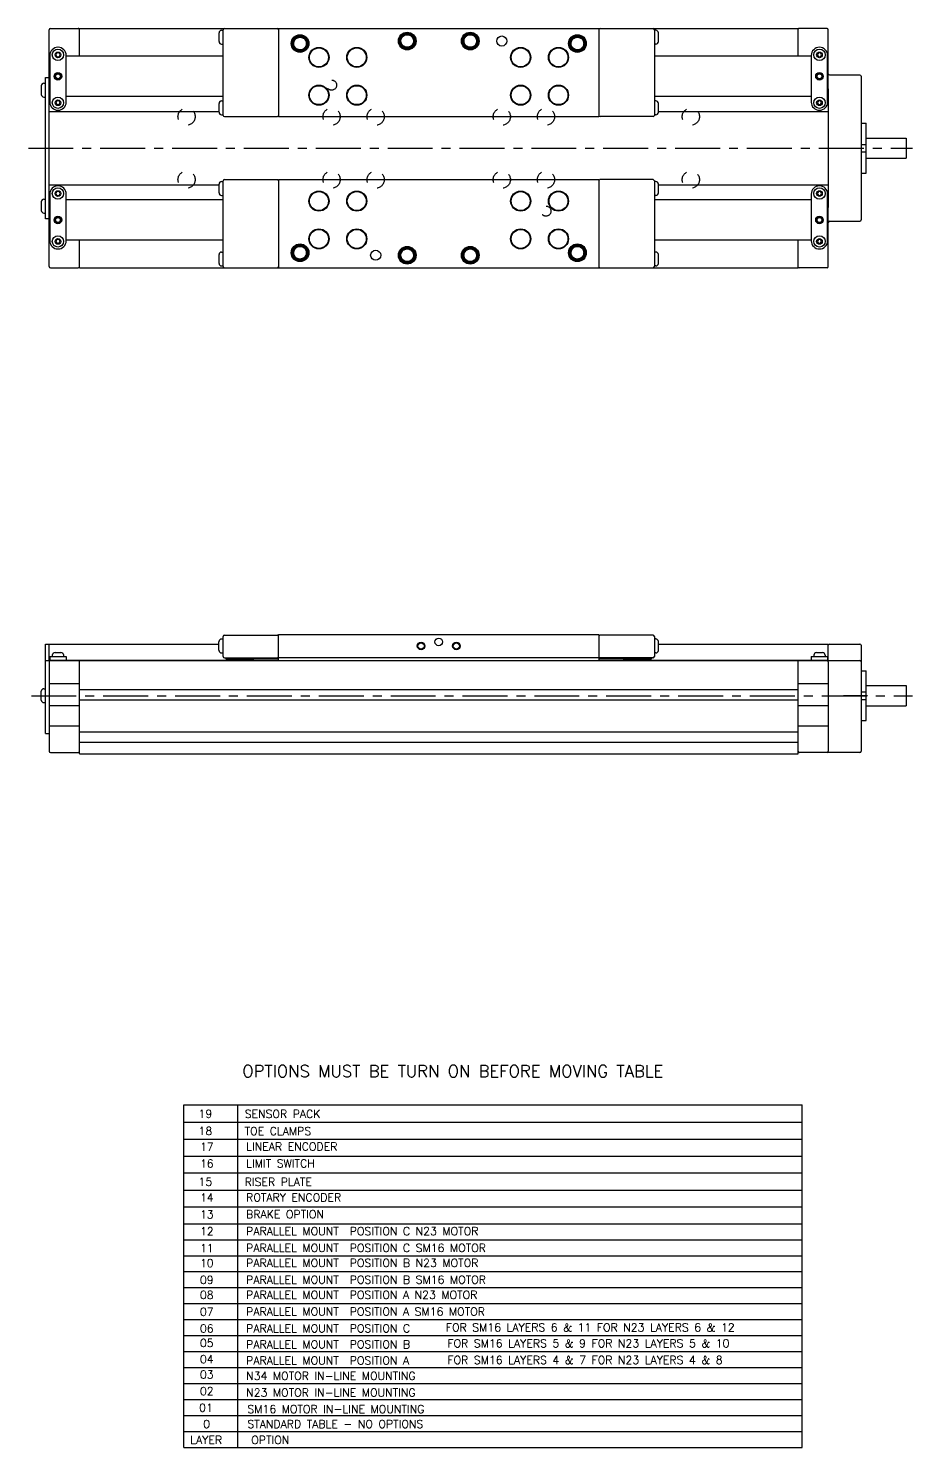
# Model space of a CAD drawing. Extents: x 2.4 to 39.5, y 2.1 to 24.3.
# Drawn here: x 15.49 to 29.29, y 2.09 to 24.26 of the extents above; entities that cross this region are included whole.
import ezdxf
from ezdxf.enums import TextEntityAlignment as Align

# ---------------------------------------------------------------- set-up
doc = ezdxf.new("R2010")
doc.units = 0
doc.header["$LTSCALE"] = 1.87
doc.header["$MEASUREMENT"] = 0
doc.linetypes.add('CENTER', pattern=[0.6, 0.375, -0.075, 0.075, -0.075])
doc.linetypes.add('HIDDEN', pattern=[0.2, 0.1, -0.1])
doc.layers.get('0').update_dxf_attribs({"linetype": 'CONTINUOUS'})
doc.styles.add('ROMANS', font='ROMANS')

msp = doc.modelspace()

# ---------------------------------------------------------------- linework, layer by layer
for p, q in [((15.813, 20.538), (15.813, 24.238)), ((15.832, 24.258), (16.265, 24.258)), ((16.285, 23.825), (16.285, 24.258)), ((16.285, 24.258), (27.506, 24.258)), ((18.464, 24.189), (18.464, 24.051)), ((18.506, 24.229), (18.529, 24.229)), ((18.529, 22.9), (18.529, 24.238)), ((19.395, 24.258), (19.395, 22.88)), ((24.395, 24.258), (24.395, 22.88)), ((25.262, 24.238), (25.262, 22.9)), ((25.285, 24.229), (25.262, 24.229)), ((25.326, 24.051), (25.326, 24.189)), ((27.506, 23.825), (27.506, 24.258)), ((27.958, 24.258), (27.525, 24.258)), ((27.978, 23.316), (27.978, 24.238)), ((15.951, 23.963), (15.95, 23.963)), ((18.506, 24.012), (18.529, 24.012)), ((19.612, 24.022), (19.632, 24.022)), ((21.285, 24.061), (21.305, 24.061)), ((22.269, 24.061), (22.289, 24.061)), ((23.943, 24.022), (23.962, 24.022)), ((25.285, 24.012), (25.262, 24.012)), ((27.84, 23.963), (27.84, 23.963)), ((15.823, 23.835), (15.823, 23.107)), ((15.933, 23.874), (15.916, 23.845)), ((15.916, 23.845), (15.933, 23.815)), ((15.968, 23.874), (15.933, 23.874)), ((15.933, 23.815), (15.968, 23.815)), ((15.985, 23.845), (15.968, 23.874)), ((15.968, 23.815), (15.985, 23.845)), ((16.078, 23.107), (16.078, 23.835)), ((18.529, 23.825), (16.078, 23.825)), ((27.712, 23.825), (25.262, 23.825)), ((27.712, 23.835), (27.712, 23.107)), ((27.823, 23.874), (27.806, 23.845)), ((27.806, 23.845), (27.823, 23.815)), ((27.857, 23.874), (27.823, 23.874)), ((27.823, 23.815), (27.857, 23.815)), ((27.874, 23.845), (27.857, 23.874)), ((27.857, 23.815), (27.874, 23.845)), ((27.968, 23.107), (27.968, 23.835)), ((15.813, 23.705), (15.823, 23.71)), ((27.968, 23.71), (27.978, 23.705)), ((28.47, 23.53), (27.998, 23.53)), ((28.49, 23.51), (28.49, 21.266)), ((15.689, 23.363), (15.689, 23.225)), ((15.73, 23.402), (15.754, 23.402)), ((15.754, 21.286), (15.754, 23.49)), ((15.754, 23.49), (15.813, 23.49)), ((15.823, 23.311), (15.813, 23.316)), ((15.817, 23.313), (15.813, 23.313)), ((27.978, 23.316), (27.968, 23.311)), ((27.978, 23.313), (27.978, 21.463)), ((15.73, 23.185), (15.754, 23.185)), ((15.823, 23.195), (15.813, 23.195)), ((15.933, 23.126), (15.916, 23.097)), ((15.916, 23.097), (15.933, 23.067)), ((15.968, 23.126), (15.933, 23.126)), ((15.933, 23.067), (15.968, 23.067)), ((15.985, 23.097), (15.968, 23.126)), ((15.968, 23.067), (15.985, 23.097)), ((18.529, 23.195), (16.078, 23.195)), ((18.464, 23.087), (18.464, 22.949)), ((18.506, 23.126), (18.529, 23.126)), ((27.712, 23.195), (25.262, 23.195)), ((25.285, 23.126), (25.262, 23.126)), ((25.326, 22.949), (25.326, 23.087)), ((27.823, 23.126), (27.806, 23.097)), ((27.806, 23.097), (27.823, 23.067)), ((27.857, 23.126), (27.823, 23.126)), ((27.823, 23.067), (27.857, 23.067)), ((27.874, 23.097), (27.857, 23.126)), ((27.857, 23.067), (27.874, 23.097)), ((27.978, 23.195), (27.968, 23.195)), ((15.813, 22.961), (18.464, 22.961)), ((15.95, 22.979), (15.951, 22.979)), ((18.506, 22.91), (18.529, 22.91)), ((18.549, 22.88), (19.376, 22.88)), ((19.395, 22.88), (24.395, 22.88)), ((25.242, 22.88), (24.415, 22.88)), ((25.285, 22.91), (25.262, 22.91)), ((25.326, 22.961), (27.978, 22.961)), ((27.84, 22.979), (27.84, 22.979)), ((28.49, 22.777), (28.568, 22.777)), ((28.568, 21.999), (28.568, 22.777)), ((28.49, 22.447), (28.568, 22.447)), ((28.568, 22.546), (29.194, 22.546)), ((29.194, 22.546), (29.194, 22.231)), ((28.49, 22.329), (28.568, 22.329)), ((28.568, 22.231), (29.194, 22.231)), ((28.49, 21.999), (28.568, 21.999)), ((15.813, 21.815), (18.464, 21.815)), ((15.951, 21.798), (15.95, 21.798)), ((18.464, 21.827), (18.464, 21.689)), ((18.506, 21.866), (18.529, 21.866)), ((18.529, 20.538), (18.529, 21.876)), ((18.549, 21.896), (19.376, 21.896)), ((19.395, 21.896), (19.395, 20.518)), ((19.395, 21.896), (24.395, 21.896)), ((24.395, 21.896), (24.395, 20.518)), ((25.242, 21.896), (24.415, 21.896)), ((25.262, 21.876), (25.262, 20.538)), ((25.285, 21.866), (25.262, 21.866)), ((25.326, 21.689), (25.326, 21.827)), ((25.326, 21.815), (27.978, 21.815)), ((27.84, 21.798), (27.84, 21.798)), ((15.689, 21.551), (15.689, 21.414)), ((15.73, 21.591), (15.754, 21.591)), ((15.823, 21.581), (15.813, 21.581)), ((15.823, 21.67), (15.823, 20.941)), ((15.933, 21.709), (15.916, 21.679)), ((15.916, 21.679), (15.933, 21.65)), ((15.968, 21.709), (15.933, 21.709)), ((15.933, 21.65), (15.968, 21.65)), ((15.985, 21.679), (15.968, 21.709)), ((15.968, 21.65), (15.985, 21.679)), ((16.078, 20.941), (16.078, 21.67)), ((18.529, 21.581), (16.078, 21.581)), ((18.506, 21.65), (18.529, 21.65)), ((25.285, 21.65), (25.262, 21.65)), ((27.712, 21.581), (25.262, 21.581)), ((27.712, 21.67), (27.712, 20.941)), ((27.823, 21.709), (27.806, 21.679)), ((27.806, 21.679), (27.823, 21.65)), ((27.857, 21.709), (27.823, 21.709)), ((27.823, 21.65), (27.857, 21.65)), ((27.874, 21.679), (27.857, 21.709)), ((27.857, 21.65), (27.874, 21.679)), ((27.968, 20.941), (27.968, 21.67)), ((27.978, 21.581), (27.968, 21.581)), ((15.73, 21.374), (15.754, 21.374)), ((15.813, 21.286), (15.754, 21.286)), ((15.813, 21.461), (15.823, 21.466)), ((15.817, 21.463), (15.813, 21.463)), ((27.968, 21.466), (27.978, 21.461)), ((27.978, 20.538), (27.978, 21.461)), ((15.823, 21.066), (15.813, 21.071)), ((27.978, 21.071), (27.968, 21.066)), ((27.998, 21.246), (28.47, 21.246)), ((15.933, 20.961), (15.916, 20.931)), ((15.916, 20.931), (15.933, 20.902)), ((15.968, 20.961), (15.933, 20.961)), ((15.933, 20.902), (15.968, 20.902)), ((15.985, 20.931), (15.968, 20.961)), ((15.968, 20.902), (15.985, 20.931)), ((18.529, 20.951), (16.078, 20.951)), ((16.285, 20.518), (16.285, 20.951)), ((27.712, 20.951), (25.262, 20.951)), ((27.506, 20.518), (27.506, 20.951)), ((27.823, 20.961), (27.806, 20.931)), ((27.806, 20.931), (27.823, 20.902)), ((27.857, 20.961), (27.823, 20.961)), ((27.823, 20.902), (27.857, 20.902)), ((27.874, 20.931), (27.857, 20.961)), ((27.857, 20.902), (27.874, 20.931)), ((15.95, 20.813), (15.951, 20.813)), ((18.464, 20.725), (18.464, 20.587)), ((18.506, 20.764), (18.529, 20.764)), ((19.612, 20.754), (19.632, 20.754)), ((21.285, 20.715), (21.305, 20.715)), ((22.269, 20.715), (22.289, 20.715)), ((23.943, 20.754), (23.962, 20.754)), ((25.285, 20.764), (25.262, 20.764)), ((25.326, 20.587), (25.326, 20.725)), ((27.84, 20.813), (27.84, 20.813)), ((15.832, 20.518), (16.265, 20.518)), ((16.285, 20.518), (27.506, 20.518)), ((18.506, 20.548), (18.529, 20.548)), ((25.285, 20.548), (25.262, 20.548)), ((27.958, 20.518), (27.525, 20.518)), ((15.754, 13.245), (15.754, 14.643)), ((15.754, 14.643), (18.464, 14.643)), ((15.813, 14.375), (15.813, 14.643)), ((18.464, 14.544), (18.464, 14.682)), ((18.506, 14.722), (18.529, 14.722)), ((18.529, 14.446), (18.529, 14.761)), ((18.549, 14.781), (19.376, 14.781)), ((19.395, 14.387), (19.395, 14.791)), ((19.395, 14.791), (24.395, 14.791)), ((24.395, 14.791), (24.395, 14.387)), ((25.242, 14.781), (24.415, 14.781)), ((25.262, 14.761), (25.262, 14.446)), ((25.285, 14.722), (25.262, 14.722)), ((25.326, 14.544), (25.326, 14.682)), ((25.326, 14.643), (27.978, 14.643)), ((27.978, 14.387), (27.978, 14.643)), ((27.998, 14.643), (28.47, 14.643)), ((15.823, 14.451), (15.823, 14.392)), ((15.823, 14.451), (16.078, 14.451)), ((15.862, 14.467), (15.862, 14.451)), ((15.905, 14.51), (15.996, 14.51)), ((16.039, 14.467), (16.039, 14.451)), ((16.078, 14.451), (16.078, 14.392)), ((18.506, 14.505), (18.529, 14.505)), ((18.549, 14.426), (19.376, 14.426)), ((18.573, 14.426), (18.573, 14.412)), ((18.573, 14.412), (19.383, 14.412)), ((19.007, 14.412), (19.004, 14.411)), ((19.022, 14.412), (19.006, 14.406)), ((19.383, 14.412), (19.383, 14.428)), ((24.395, 14.426), (19.395, 14.426)), ((24.408, 14.412), (24.408, 14.428)), ((24.408, 14.412), (25.218, 14.412)), ((25.242, 14.426), (24.415, 14.426)), ((24.778, 14.406), (24.762, 14.412)), ((24.78, 14.411), (24.777, 14.412)), ((25.218, 14.426), (25.218, 14.412)), ((25.285, 14.505), (25.262, 14.505)), ((27.712, 14.451), (27.968, 14.451)), ((27.712, 14.451), (27.712, 14.392)), ((27.752, 14.467), (27.752, 14.451)), ((27.795, 14.51), (27.886, 14.51)), ((27.929, 14.467), (27.929, 14.451)), ((27.968, 14.451), (27.968, 14.392)), ((28.49, 14.623), (28.49, 12.97)), ((15.754, 14.387), (28.47, 14.387)), ((15.813, 14.392), (18.897, 14.392)), ((15.813, 14.367), (15.813, 12.97)), ((15.901, 14.392), (15.901, 14.387)), ((16, 14.392), (16, 14.387)), ((16.049, 14.387), (16.049, 14.392)), ((16.285, 12.928), (16.285, 14.387)), ((24.887, 14.392), (27.978, 14.392)), ((27.506, 12.928), (27.506, 14.387)), ((27.742, 14.387), (27.742, 14.392)), ((27.791, 14.392), (27.791, 14.387)), ((27.889, 14.392), (27.889, 14.387)), ((27.978, 14.367), (27.978, 12.97)), ((28.49, 14.225), (28.568, 14.225)), ((28.568, 13.447), (28.568, 14.225)), ((16.285, 14.021), (15.813, 14.021)), ((27.978, 14.021), (27.506, 14.021)), ((28.568, 13.993), (29.194, 13.993)), ((29.194, 13.993), (29.194, 13.678)), ((15.689, 13.767), (15.689, 13.905)), ((15.73, 13.944), (15.754, 13.944)), ((16.285, 13.932), (27.506, 13.932)), ((27.506, 13.767), (16.285, 13.767)), ((28.49, 13.895), (28.568, 13.895)), ((28.49, 13.777), (28.568, 13.777)), ((15.73, 13.728), (15.754, 13.728)), ((16.285, 13.678), (15.813, 13.678)), ((27.978, 13.678), (27.506, 13.678)), ((28.568, 13.678), (29.194, 13.678)), ((16.285, 13.359), (15.813, 13.359)), ((27.978, 13.359), (27.506, 13.359)), ((28.49, 13.447), (28.568, 13.447)), ((15.754, 13.245), (15.813, 13.245)), ((16.285, 13.271), (27.506, 13.271)), ((27.506, 13.105), (16.285, 13.105)), ((15.832, 12.95), (16.265, 12.95)), ((16.285, 12.928), (27.506, 12.928)), ((28.47, 12.95), (27.525, 12.95)), ((17.917, 2.093), (17.917, 7.446)), ((17.917, 7.446), (27.57, 7.446)), ((18.758, 2.093), (18.758, 7.446)), ((27.57, 2.093), (27.57, 7.446)), ((17.917, 7.178), (27.57, 7.178)), ((17.917, 6.91), (27.57, 6.91)), ((17.917, 6.647), (27.57, 6.647)), ((17.917, 6.384), (27.57, 6.384)), ((17.917, 6.116), (27.57, 6.116)), ((17.917, 5.853), (27.57, 5.853)), ((17.917, 5.589), (27.57, 5.589)), ((17.917, 5.339), (27.57, 5.339)), ((17.917, 5.089), (27.57, 5.089)), ((17.917, 4.843), (27.57, 4.843)), ((17.917, 4.593), (27.57, 4.593)), ((17.917, 4.343), (27.57, 4.343)), ((17.917, 4.093), (27.57, 4.093)), ((17.917, 3.843), (27.57, 3.843)), ((17.917, 3.593), (27.57, 3.593)), ((17.917, 3.343), (27.57, 3.343)), ((17.917, 3.093), (27.57, 3.093)), ((17.917, 2.843), (27.57, 2.843)), ((17.917, 2.593), (27.57, 2.593)), ((17.917, 2.343), (27.57, 2.343)), ((17.917, 2.093), (27.57, 2.093))]:
    msp.add_line(p, q)
at = {"color": 2, "linetype": 'CENTER'}
for p, q in [((15.488, 22.388), (29.294, 22.388)), ((15.535, 13.836), (29.294, 13.836))]:
    msp.add_line(p, q, dxfattribs=at)
at = {"color": 2}
msp.add_line((28.59, 13.836), (28.213, 13.836), dxfattribs=at)
for points in [[(21.285, 24.061), (21.286, 24.078), (21.29, 24.095), (21.296, 24.111), (21.304, 24.126), (21.314, 24.139), (21.326, 24.151), (21.34, 24.161), (21.355, 24.169), (21.371, 24.175), (21.388, 24.178), (21.405, 24.179), (21.422, 24.178), (21.438, 24.174), (21.454, 24.168), (21.469, 24.16), (21.482, 24.149), (21.494, 24.137), (21.504, 24.123), (21.512, 24.108), (21.517, 24.092), (21.521, 24.075), (21.521, 24.059)], [(21.295, 24.061), (21.296, 24.077), (21.3, 24.093), (21.305, 24.108), (21.313, 24.121), (21.323, 24.134), (21.335, 24.145), (21.348, 24.154), (21.362, 24.161), (21.377, 24.166), (21.393, 24.169), (21.409, 24.169), (21.424, 24.168), (21.44, 24.163), (21.454, 24.157), (21.468, 24.148), (21.48, 24.138), (21.49, 24.126), (21.499, 24.112), (21.505, 24.098), (21.509, 24.082), (21.511, 24.067), (21.511, 24.051)], [(22.269, 24.061), (22.271, 24.078), (22.274, 24.095), (22.28, 24.111), (22.288, 24.126), (22.299, 24.139), (22.311, 24.151), (22.324, 24.161), (22.339, 24.169), (22.355, 24.175), (22.372, 24.178), (22.389, 24.179), (22.406, 24.178), (22.422, 24.174), (22.438, 24.168), (22.453, 24.16), (22.466, 24.149), (22.478, 24.137), (22.488, 24.123), (22.496, 24.108), (22.502, 24.092), (22.505, 24.075), (22.506, 24.059)], [(22.279, 24.061), (22.28, 24.077), (22.284, 24.093), (22.29, 24.108), (22.297, 24.121), (22.307, 24.134), (22.319, 24.145), (22.332, 24.154), (22.346, 24.161), (22.361, 24.166), (22.377, 24.169), (22.393, 24.169), (22.409, 24.168), (22.424, 24.163), (22.439, 24.157), (22.452, 24.148), (22.464, 24.138), (22.474, 24.126), (22.483, 24.112), (22.489, 24.098), (22.494, 24.082), (22.496, 24.067), (22.495, 24.051)], [(19.612, 24.022), (19.613, 24.039), (19.617, 24.055), (19.623, 24.071), (19.631, 24.086), (19.641, 24.1), (19.653, 24.112), (19.667, 24.122), (19.682, 24.13), (19.698, 24.136), (19.714, 24.139), (19.731, 24.14), (19.748, 24.139), (19.765, 24.135), (19.781, 24.129), (19.795, 24.12), (19.809, 24.11), (19.821, 24.098), (19.831, 24.084), (19.838, 24.069), (19.844, 24.053), (19.847, 24.036), (19.848, 24.019)], [(19.848, 24.019), (19.846, 24.002), (19.842, 23.986), (19.836, 23.97), (19.828, 23.955), (19.817, 23.942), (19.805, 23.93), (19.791, 23.921), (19.776, 23.913), (19.759, 23.908), (19.743, 23.905), (19.726, 23.904), (19.709, 23.906), (19.692, 23.91), (19.677, 23.917), (19.662, 23.925), (19.649, 23.936), (19.638, 23.948), (19.628, 23.963), (19.62, 23.978), (19.615, 23.994), (19.612, 24.011), (19.612, 24.022)], [(19.622, 24.022), (19.623, 24.038), (19.626, 24.053), (19.632, 24.068), (19.64, 24.082), (19.65, 24.095), (19.661, 24.106), (19.674, 24.115), (19.689, 24.122), (19.704, 24.127), (19.719, 24.13), (19.735, 24.13), (19.751, 24.128), (19.766, 24.124), (19.781, 24.117), (19.795, 24.109), (19.807, 24.099), (19.817, 24.086), (19.825, 24.073), (19.832, 24.058), (19.836, 24.043), (19.838, 24.027), (19.838, 24.011)], [(19.838, 24.011), (19.835, 23.996), (19.83, 23.981), (19.823, 23.966), (19.814, 23.953), (19.803, 23.942), (19.79, 23.932), (19.776, 23.924), (19.761, 23.918), (19.746, 23.915), (19.73, 23.914), (19.714, 23.915), (19.699, 23.918), (19.684, 23.924), (19.67, 23.932), (19.657, 23.942), (19.646, 23.953), (19.637, 23.966), (19.63, 23.981), (19.625, 23.996), (19.622, 24.011), (19.622, 24.022)], [(19.632, 24.022), (19.633, 24.037), (19.636, 24.051), (19.641, 24.065), (19.649, 24.078), (19.658, 24.089), (19.669, 24.099), (19.682, 24.108), (19.695, 24.114), (19.709, 24.118), (19.724, 24.12), (19.739, 24.12), (19.753, 24.118), (19.767, 24.113), (19.781, 24.106), (19.793, 24.098), (19.803, 24.088), (19.812, 24.076), (19.82, 24.063), (19.825, 24.049), (19.828, 24.034), (19.828, 24.019)], [(19.828, 24.019), (19.827, 24.005), (19.823, 23.99), (19.817, 23.977), (19.81, 23.964), (19.8, 23.953), (19.789, 23.943), (19.776, 23.935), (19.763, 23.929), (19.748, 23.925), (19.734, 23.924), (19.719, 23.924), (19.704, 23.927), (19.69, 23.932), (19.677, 23.939), (19.665, 23.948), (19.655, 23.958), (19.646, 23.97), (19.639, 23.983), (19.635, 23.997), (19.632, 24.012), (19.632, 24.022)], [(21.521, 24.059), (21.52, 24.042), (21.516, 24.025), (21.509, 24.009), (21.501, 23.995), (21.49, 23.981), (21.478, 23.97), (21.464, 23.96), (21.449, 23.952), (21.433, 23.947), (21.416, 23.944), (21.399, 23.943), (21.382, 23.945), (21.366, 23.949), (21.35, 23.956), (21.335, 23.965), (21.322, 23.975), (21.311, 23.988), (21.301, 24.002), (21.294, 24.017), (21.289, 24.033), (21.286, 24.05), (21.285, 24.061)], [(21.511, 24.051), (21.508, 24.035), (21.503, 24.02), (21.496, 24.006), (21.487, 23.993), (21.476, 23.981), (21.463, 23.971), (21.45, 23.963), (21.435, 23.958), (21.419, 23.954), (21.403, 23.953), (21.387, 23.954), (21.372, 23.958), (21.357, 23.963), (21.343, 23.971), (21.331, 23.981), (21.32, 23.993), (21.31, 24.006), (21.303, 24.02), (21.298, 24.035), (21.295, 24.051), (21.295, 24.061)], [(21.305, 24.061), (21.306, 24.076), (21.309, 24.091), (21.315, 24.104), (21.322, 24.117), (21.331, 24.129), (21.342, 24.139), (21.355, 24.147), (21.368, 24.153), (21.382, 24.158), (21.397, 24.16), (21.412, 24.159), (21.427, 24.157), (21.441, 24.152), (21.454, 24.146), (21.466, 24.137), (21.477, 24.127), (21.486, 24.115), (21.493, 24.102), (21.498, 24.088), (21.501, 24.074), (21.502, 24.059)], [(21.502, 24.059), (21.5, 24.044), (21.496, 24.03), (21.491, 24.016), (21.483, 24.003), (21.473, 23.992), (21.462, 23.982), (21.45, 23.974), (21.436, 23.969), (21.422, 23.965), (21.407, 23.963), (21.392, 23.964), (21.378, 23.966), (21.364, 23.971), (21.351, 23.978), (21.339, 23.987), (21.328, 23.998), (21.319, 24.01), (21.313, 24.023), (21.308, 24.037), (21.305, 24.051), (21.305, 24.061)], [(22.506, 24.059), (22.504, 24.042), (22.5, 24.025), (22.494, 24.009), (22.485, 23.995), (22.474, 23.981), (22.462, 23.97), (22.448, 23.96), (22.433, 23.952), (22.417, 23.947), (22.4, 23.944), (22.383, 23.943), (22.366, 23.945), (22.35, 23.949), (22.334, 23.956), (22.32, 23.965), (22.307, 23.975), (22.295, 23.988), (22.285, 24.002), (22.278, 24.017), (22.273, 24.033), (22.27, 24.05), (22.27, 24.061)], [(22.495, 24.051), (22.493, 24.035), (22.488, 24.02), (22.48, 24.006), (22.471, 23.993), (22.46, 23.981), (22.448, 23.971), (22.434, 23.963), (22.419, 23.958), (22.403, 23.954), (22.387, 23.953), (22.372, 23.954), (22.356, 23.958), (22.341, 23.963), (22.327, 23.971), (22.315, 23.981), (22.304, 23.993), (22.295, 24.006), (22.287, 24.02), (22.282, 24.035), (22.28, 24.051), (22.279, 24.061)], [(22.289, 24.061), (22.29, 24.076), (22.294, 24.091), (22.299, 24.104), (22.306, 24.117), (22.316, 24.129), (22.327, 24.139), (22.339, 24.147), (22.352, 24.153), (22.367, 24.158), (22.381, 24.16), (22.396, 24.159), (22.411, 24.157), (22.425, 24.152), (22.438, 24.146), (22.45, 24.137), (22.461, 24.127), (22.47, 24.115), (22.477, 24.102), (22.482, 24.088), (22.485, 24.074), (22.486, 24.059)], [(22.486, 24.059), (22.484, 24.044), (22.481, 24.03), (22.475, 24.016), (22.467, 24.003), (22.458, 23.992), (22.446, 23.982), (22.434, 23.974), (22.42, 23.969), (22.406, 23.965), (22.391, 23.963), (22.376, 23.964), (22.362, 23.966), (22.348, 23.971), (22.335, 23.978), (22.323, 23.987), (22.312, 23.998), (22.304, 24.01), (22.297, 24.023), (22.292, 24.037), (22.29, 24.051), (22.289, 24.061)], [(23.943, 24.022), (23.944, 24.039), (23.947, 24.055), (23.953, 24.071), (23.962, 24.086), (23.972, 24.1), (23.984, 24.112), (23.998, 24.122), (24.013, 24.13), (24.029, 24.136), (24.045, 24.139), (24.062, 24.14), (24.079, 24.139), (24.096, 24.135), (24.111, 24.129), (24.126, 24.12), (24.14, 24.11), (24.151, 24.098), (24.161, 24.084), (24.169, 24.069), (24.175, 24.053), (24.178, 24.036), (24.179, 24.019)], [(24.179, 24.019), (24.177, 24.002), (24.173, 23.986), (24.167, 23.97), (24.158, 23.955), (24.148, 23.942), (24.135, 23.93), (24.121, 23.921), (24.106, 23.913), (24.09, 23.908), (24.073, 23.905), (24.056, 23.904), (24.04, 23.906), (24.023, 23.91), (24.007, 23.917), (23.993, 23.925), (23.98, 23.936), (23.968, 23.948), (23.959, 23.963), (23.951, 23.978), (23.946, 23.994), (23.943, 24.011), (23.943, 24.022)], [(23.952, 24.022), (23.954, 24.038), (23.957, 24.053), (23.963, 24.068), (23.971, 24.082), (23.981, 24.095), (23.992, 24.106), (24.005, 24.115), (24.019, 24.122), (24.034, 24.127), (24.05, 24.13), (24.066, 24.13), (24.082, 24.128), (24.097, 24.124), (24.112, 24.117), (24.125, 24.109), (24.137, 24.099), (24.148, 24.086), (24.156, 24.073), (24.163, 24.058), (24.167, 24.043), (24.169, 24.027), (24.168, 24.011)], [(24.168, 24.011), (24.166, 23.996), (24.161, 23.981), (24.154, 23.966), (24.144, 23.953), (24.133, 23.942), (24.121, 23.932), (24.107, 23.924), (24.092, 23.918), (24.077, 23.915), (24.061, 23.914), (24.045, 23.915), (24.029, 23.918), (24.014, 23.924), (24.001, 23.932), (23.988, 23.942), (23.977, 23.953), (23.968, 23.966), (23.961, 23.981), (23.956, 23.996), (23.953, 24.011), (23.953, 24.022)], [(23.962, 24.022), (23.963, 24.037), (23.967, 24.051), (23.972, 24.065), (23.98, 24.078), (23.989, 24.089), (24, 24.099), (24.012, 24.108), (24.026, 24.114), (24.04, 24.118), (24.055, 24.12), (24.069, 24.12), (24.084, 24.118), (24.098, 24.113), (24.111, 24.106), (24.123, 24.098), (24.134, 24.088), (24.143, 24.076), (24.15, 24.063), (24.155, 24.049), (24.158, 24.034), (24.159, 24.019)], [(24.159, 24.019), (24.158, 24.005), (24.154, 23.99), (24.148, 23.977), (24.14, 23.964), (24.131, 23.953), (24.12, 23.943), (24.107, 23.935), (24.093, 23.929), (24.079, 23.925), (24.064, 23.924), (24.05, 23.924), (24.035, 23.927), (24.021, 23.932), (24.008, 23.939), (23.996, 23.948), (23.986, 23.958), (23.977, 23.97), (23.97, 23.983), (23.965, 23.997), (23.963, 24.012), (23.963, 24.022)], [(19.612, 20.754), (19.613, 20.771), (19.617, 20.788), (19.623, 20.804), (19.631, 20.819), (19.641, 20.832), (19.653, 20.844), (19.667, 20.854), (19.682, 20.862), (19.698, 20.868), (19.714, 20.871), (19.731, 20.872), (19.748, 20.871), (19.765, 20.867), (19.781, 20.861), (19.795, 20.853), (19.809, 20.842), (19.821, 20.83), (19.831, 20.816), (19.838, 20.801), (19.844, 20.785), (19.847, 20.768), (19.848, 20.751)], [(19.622, 20.754), (19.623, 20.77), (19.626, 20.786), (19.632, 20.801), (19.64, 20.814), (19.65, 20.827), (19.661, 20.838), (19.674, 20.847), (19.689, 20.854), (19.704, 20.859), (19.719, 20.862), (19.735, 20.862), (19.751, 20.86), (19.766, 20.856), (19.781, 20.85), (19.795, 20.841), (19.807, 20.831), (19.817, 20.819), (19.825, 20.805), (19.832, 20.791), (19.836, 20.775), (19.838, 20.76), (19.838, 20.744)], [(19.632, 20.754), (19.633, 20.769), (19.636, 20.783), (19.641, 20.797), (19.649, 20.81), (19.658, 20.822), (19.669, 20.832), (19.682, 20.84), (19.695, 20.846), (19.709, 20.85), (19.724, 20.852), (19.739, 20.852), (19.753, 20.85), (19.767, 20.845), (19.781, 20.839), (19.793, 20.83), (19.803, 20.82), (19.812, 20.808), (19.82, 20.795), (19.825, 20.781), (19.828, 20.767), (19.828, 20.752)], [(23.943, 20.754), (23.944, 20.771), (23.947, 20.788), (23.953, 20.804), (23.962, 20.819), (23.972, 20.832), (23.984, 20.844), (23.998, 20.854), (24.013, 20.862), (24.029, 20.868), (24.045, 20.871), (24.062, 20.872), (24.079, 20.871), (24.096, 20.867), (24.111, 20.861), (24.126, 20.853), (24.14, 20.842), (24.151, 20.83), (24.161, 20.816), (24.169, 20.801), (24.175, 20.785), (24.178, 20.768), (24.179, 20.751)], [(23.952, 20.754), (23.954, 20.77), (23.957, 20.786), (23.963, 20.801), (23.971, 20.814), (23.981, 20.827), (23.992, 20.838), (24.005, 20.847), (24.019, 20.854), (24.034, 20.859), (24.05, 20.862), (24.066, 20.862), (24.082, 20.86), (24.097, 20.856), (24.112, 20.85), (24.125, 20.841), (24.137, 20.831), (24.148, 20.819), (24.156, 20.805), (24.163, 20.791), (24.167, 20.775), (24.169, 20.76), (24.168, 20.744)], [(23.962, 20.754), (23.963, 20.769), (23.967, 20.783), (23.972, 20.797), (23.98, 20.81), (23.989, 20.822), (24, 20.832), (24.012, 20.84), (24.026, 20.846), (24.04, 20.85), (24.055, 20.852), (24.069, 20.852), (24.084, 20.85), (24.098, 20.845), (24.111, 20.839), (24.123, 20.83), (24.134, 20.82), (24.143, 20.808), (24.15, 20.795), (24.155, 20.781), (24.158, 20.767), (24.159, 20.752)], [(19.848, 20.751), (19.846, 20.735), (19.842, 20.718), (19.836, 20.702), (19.828, 20.688), (19.817, 20.674), (19.805, 20.663), (19.791, 20.653), (19.776, 20.645), (19.759, 20.64), (19.743, 20.637), (19.726, 20.636), (19.709, 20.638), (19.692, 20.642), (19.677, 20.649), (19.662, 20.658), (19.649, 20.668), (19.638, 20.681), (19.628, 20.695), (19.62, 20.71), (19.615, 20.726), (19.612, 20.743), (19.612, 20.754)], [(19.838, 20.744), (19.835, 20.728), (19.83, 20.713), (19.823, 20.699), (19.814, 20.686), (19.803, 20.674), (19.79, 20.664), (19.776, 20.656), (19.761, 20.651), (19.746, 20.647), (19.73, 20.646), (19.714, 20.647), (19.699, 20.651), (19.684, 20.656), (19.67, 20.664), (19.657, 20.674), (19.646, 20.686), (19.637, 20.699), (19.63, 20.713), (19.625, 20.728), (19.622, 20.744), (19.622, 20.754)], [(19.828, 20.752), (19.827, 20.737), (19.823, 20.723), (19.817, 20.709), (19.81, 20.696), (19.8, 20.685), (19.789, 20.675), (19.776, 20.667), (19.763, 20.661), (19.748, 20.658), (19.734, 20.656), (19.719, 20.656), (19.704, 20.659), (19.69, 20.664), (19.677, 20.671), (19.665, 20.68), (19.655, 20.691), (19.646, 20.703), (19.639, 20.716), (19.635, 20.73), (19.632, 20.744), (19.632, 20.754)], [(21.285, 20.715), (21.286, 20.732), (21.29, 20.748), (21.296, 20.764), (21.304, 20.779), (21.314, 20.793), (21.326, 20.805), (21.34, 20.815), (21.355, 20.823), (21.371, 20.829), (21.388, 20.832), (21.405, 20.833), (21.422, 20.832), (21.438, 20.828), (21.454, 20.822), (21.469, 20.813), (21.482, 20.803), (21.494, 20.791), (21.504, 20.777), (21.512, 20.762), (21.517, 20.746), (21.521, 20.729), (21.521, 20.712)], [(21.521, 20.712), (21.52, 20.695), (21.516, 20.679), (21.509, 20.663), (21.501, 20.648), (21.49, 20.635), (21.478, 20.623), (21.464, 20.614), (21.449, 20.606), (21.433, 20.6), (21.416, 20.597), (21.399, 20.597), (21.382, 20.599), (21.366, 20.603), (21.35, 20.609), (21.335, 20.618), (21.322, 20.629), (21.311, 20.641), (21.301, 20.655), (21.294, 20.671), (21.289, 20.687), (21.286, 20.704), (21.285, 20.715)], [(21.295, 20.715), (21.296, 20.731), (21.3, 20.746), (21.305, 20.761), (21.313, 20.775), (21.323, 20.788), (21.335, 20.799), (21.348, 20.808), (21.362, 20.815), (21.377, 20.82), (21.393, 20.823), (21.409, 20.823), (21.424, 20.821), (21.44, 20.817), (21.454, 20.81), (21.468, 20.802), (21.48, 20.791), (21.49, 20.779), (21.499, 20.766), (21.505, 20.751), (21.509, 20.736), (21.511, 20.72), (21.511, 20.704)], [(21.511, 20.704), (21.508, 20.689), (21.503, 20.673), (21.496, 20.659), (21.487, 20.646), (21.476, 20.635), (21.463, 20.625), (21.45, 20.617), (21.435, 20.611), (21.419, 20.608), (21.403, 20.607), (21.387, 20.608), (21.372, 20.611), (21.357, 20.617), (21.343, 20.625), (21.331, 20.635), (21.32, 20.646), (21.31, 20.659), (21.303, 20.673), (21.298, 20.689), (21.295, 20.704), (21.295, 20.715)], [(21.305, 20.715), (21.306, 20.73), (21.309, 20.744), (21.315, 20.758), (21.322, 20.771), (21.331, 20.782), (21.342, 20.792), (21.355, 20.801), (21.368, 20.807), (21.382, 20.811), (21.397, 20.813), (21.412, 20.813), (21.427, 20.811), (21.441, 20.806), (21.454, 20.799), (21.466, 20.791), (21.477, 20.78), (21.486, 20.769), (21.493, 20.756), (21.498, 20.742), (21.501, 20.727), (21.502, 20.712)], [(21.502, 20.712), (21.5, 20.698), (21.496, 20.683), (21.491, 20.67), (21.483, 20.657), (21.473, 20.646), (21.462, 20.636), (21.45, 20.628), (21.436, 20.622), (21.422, 20.618), (21.407, 20.617), (21.392, 20.617), (21.378, 20.62), (21.364, 20.625), (21.351, 20.632), (21.339, 20.641), (21.328, 20.651), (21.319, 20.663), (21.313, 20.676), (21.308, 20.69), (21.305, 20.705), (21.305, 20.715)], [(22.269, 20.715), (22.271, 20.732), (22.274, 20.748), (22.28, 20.764), (22.288, 20.779), (22.299, 20.793), (22.311, 20.805), (22.324, 20.815), (22.339, 20.823), (22.355, 20.829), (22.372, 20.832), (22.389, 20.833), (22.406, 20.832), (22.422, 20.828), (22.438, 20.822), (22.453, 20.813), (22.466, 20.803), (22.478, 20.791), (22.488, 20.777), (22.496, 20.762), (22.502, 20.746), (22.505, 20.729), (22.506, 20.712)], [(22.506, 20.712), (22.504, 20.695), (22.5, 20.679), (22.494, 20.663), (22.485, 20.648), (22.474, 20.635), (22.462, 20.623), (22.448, 20.614), (22.433, 20.606), (22.417, 20.6), (22.4, 20.597), (22.383, 20.597), (22.366, 20.599), (22.35, 20.603), (22.334, 20.609), (22.32, 20.618), (22.307, 20.629), (22.295, 20.641), (22.285, 20.655), (22.278, 20.671), (22.273, 20.687), (22.27, 20.704), (22.27, 20.715)], [(22.279, 20.715), (22.28, 20.731), (22.284, 20.746), (22.29, 20.761), (22.297, 20.775), (22.307, 20.788), (22.319, 20.799), (22.332, 20.808), (22.346, 20.815), (22.361, 20.82), (22.377, 20.823), (22.393, 20.823), (22.409, 20.821), (22.424, 20.817), (22.439, 20.81), (22.452, 20.802), (22.464, 20.791), (22.474, 20.779), (22.483, 20.766), (22.489, 20.751), (22.494, 20.736), (22.496, 20.72), (22.495, 20.704)], [(22.495, 20.704), (22.493, 20.689), (22.488, 20.673), (22.48, 20.659), (22.471, 20.646), (22.46, 20.635), (22.448, 20.625), (22.434, 20.617), (22.419, 20.611), (22.403, 20.608), (22.387, 20.607), (22.372, 20.608), (22.356, 20.611), (22.341, 20.617), (22.327, 20.625), (22.315, 20.635), (22.304, 20.646), (22.295, 20.659), (22.287, 20.673), (22.282, 20.689), (22.28, 20.704), (22.279, 20.715)], [(22.289, 20.715), (22.29, 20.73), (22.294, 20.744), (22.299, 20.758), (22.306, 20.771), (22.316, 20.782), (22.327, 20.792), (22.339, 20.801), (22.352, 20.807), (22.367, 20.811), (22.381, 20.813), (22.396, 20.813), (22.411, 20.811), (22.425, 20.806), (22.438, 20.799), (22.45, 20.791), (22.461, 20.78), (22.47, 20.769), (22.477, 20.756), (22.482, 20.742), (22.485, 20.727), (22.486, 20.712)], [(22.486, 20.712), (22.484, 20.698), (22.481, 20.683), (22.475, 20.67), (22.467, 20.657), (22.458, 20.646), (22.446, 20.636), (22.434, 20.628), (22.42, 20.622), (22.406, 20.618), (22.391, 20.617), (22.376, 20.617), (22.362, 20.62), (22.348, 20.625), (22.335, 20.632), (22.323, 20.641), (22.312, 20.651), (22.304, 20.663), (22.297, 20.676), (22.292, 20.69), (22.29, 20.705), (22.289, 20.715)], [(24.179, 20.751), (24.177, 20.735), (24.173, 20.718), (24.167, 20.702), (24.158, 20.688), (24.148, 20.674), (24.135, 20.663), (24.121, 20.653), (24.106, 20.645), (24.09, 20.64), (24.073, 20.637), (24.056, 20.636), (24.04, 20.638), (24.023, 20.642), (24.007, 20.649), (23.993, 20.658), (23.98, 20.668), (23.968, 20.681), (23.959, 20.695), (23.951, 20.71), (23.946, 20.726), (23.943, 20.743), (23.943, 20.754)], [(24.168, 20.744), (24.166, 20.728), (24.161, 20.713), (24.154, 20.699), (24.144, 20.686), (24.133, 20.674), (24.121, 20.664), (24.107, 20.656), (24.092, 20.651), (24.077, 20.647), (24.061, 20.646), (24.045, 20.647), (24.029, 20.651), (24.014, 20.656), (24.001, 20.664), (23.988, 20.674), (23.977, 20.686), (23.968, 20.699), (23.961, 20.713), (23.956, 20.728), (23.953, 20.744), (23.953, 20.754)], [(24.159, 20.752), (24.158, 20.737), (24.154, 20.723), (24.148, 20.709), (24.14, 20.696), (24.131, 20.685), (24.12, 20.675), (24.107, 20.667), (24.093, 20.661), (24.079, 20.658), (24.064, 20.656), (24.05, 20.656), (24.035, 20.659), (24.021, 20.664), (24.008, 20.671), (23.996, 20.68), (23.986, 20.691), (23.977, 20.703), (23.97, 20.716), (23.965, 20.73), (23.963, 20.744), (23.963, 20.754)]]:
    msp.add_lwpolyline(points)
for centre, radius in [((21.403, 24.061), 0.138), ((21.403, 24.061), 0.123), ((22.387, 24.061), 0.138), ((22.387, 24.061), 0.123), ((19.73, 24.022), 0.138), ((19.73, 24.022), 0.123), ((20.025, 23.805), 0.157), ((20.025, 23.805), 0.148), ((20.616, 23.805), 0.157), ((20.616, 23.805), 0.148), ((22.879, 24.061), 0.079), ((23.175, 23.805), 0.157), ((23.175, 23.805), 0.148), ((23.765, 23.805), 0.157), ((23.765, 23.805), 0.148), ((24.061, 24.022), 0.138), ((24.061, 24.022), 0.123), ((15.95, 23.845), 0.0886), ((15.95, 23.845), 0.0443), ((27.84, 23.845), 0.0886), ((27.84, 23.845), 0.0443), ((15.95, 23.51), 0.0591), ((15.95, 23.51), 0.0492), ((15.95, 23.51), 0.0374), ((27.84, 23.51), 0.0591), ((27.84, 23.51), 0.0492), ((27.84, 23.51), 0.0374), ((20.025, 23.215), 0.157), ((20.025, 23.215), 0.148), ((20.616, 23.215), 0.157), ((20.616, 23.215), 0.148), ((23.175, 23.215), 0.157), ((23.175, 23.215), 0.148), ((23.765, 23.215), 0.157), ((23.765, 23.215), 0.148), ((15.95, 23.097), 0.0886), ((15.95, 23.097), 0.0443), ((27.84, 23.097), 0.0886), ((27.84, 23.097), 0.0443), ((15.95, 21.679), 0.0886), ((15.95, 21.679), 0.0443), ((27.84, 21.679), 0.0886), ((27.84, 21.679), 0.0443), ((20.025, 21.561), 0.157), ((20.025, 21.561), 0.148), ((20.616, 21.561), 0.157), ((20.616, 21.561), 0.148), ((23.175, 21.561), 0.157), ((23.175, 21.561), 0.148), ((23.765, 21.561), 0.157), ((23.765, 21.561), 0.148), ((15.95, 21.266), 0.0591), ((15.95, 21.266), 0.0492), ((15.95, 21.266), 0.0374), ((27.84, 21.266), 0.0591), ((27.84, 21.266), 0.0492), ((27.84, 21.266), 0.0374), ((20.025, 20.971), 0.157), ((20.025, 20.971), 0.148), ((20.616, 20.971), 0.157), ((20.616, 20.971), 0.148), ((23.175, 20.971), 0.157), ((23.175, 20.971), 0.148), ((23.765, 20.971), 0.157), ((23.765, 20.971), 0.148), ((15.95, 20.931), 0.0886), ((15.95, 20.931), 0.0443), ((19.73, 20.754), 0.138), ((19.73, 20.754), 0.123), ((21.403, 20.715), 0.138), ((21.403, 20.715), 0.123), ((22.387, 20.715), 0.138), ((22.387, 20.715), 0.123), ((24.061, 20.754), 0.138), ((24.061, 20.754), 0.123), ((27.84, 20.931), 0.0886), ((27.84, 20.931), 0.0443), ((20.911, 20.715), 0.079), ((21.62, 14.613), 0.0591), ((21.62, 14.613), 0.0492), ((21.895, 14.676), 0.0591), ((22.171, 14.613), 0.0591), ((22.171, 14.613), 0.0492)]:
    msp.add_circle(centre, radius)
at = {"color": 4, "linetype": 'HIDDEN'}
for centre, radius in [((20.222, 23.372), 0.079), ((17.958, 22.88), 0.134), ((20.222, 22.88), 0.134), ((20.911, 22.88), 0.134), ((22.88, 22.88), 0.134), ((23.569, 22.88), 0.134), ((25.832, 22.88), 0.134), ((17.958, 21.896), 0.134), ((20.222, 21.896), 0.134), ((20.911, 21.896), 0.134), ((22.88, 21.896), 0.134), ((23.569, 21.896), 0.134), ((25.832, 21.896), 0.134), ((23.569, 21.404), 0.079)]:
    msp.add_circle(centre, radius, dxfattribs=at)
for centre, radius, start, end in [((15.832, 24.238), 0.0197, 90, 180), ((16.265, 24.238), 0.0197, 22.5, 90), ((18.506, 24.187), 0.0414, 90, 177.2056), ((18.549, 24.238), 0.0197, 90, 180), ((19.376, 24.238), 0.0197, 0, 90), ((24.415, 24.238), 0.0197, 90, 180), ((25.242, 24.238), 0.0197, 0, 90), ((25.285, 24.187), 0.0414, 2.7944, 90), ((27.525, 24.238), 0.0197, 90, 157.5), ((27.958, 24.238), 0.0197, 0, 90), ((15.95, 23.835), 0.128, 90, 180), ((15.951, 23.835), 0.128, 0, 90), ((18.506, 24.054), 0.0414, 182.7944, 270), ((25.285, 24.054), 0.0414, 270, 357.2056), ((27.84, 23.835), 0.128, 90, 180), ((27.84, 23.835), 0.128, 0, 90), ((27.998, 23.55), 0.0197, 180, 270), ((28.47, 23.51), 0.0197, 0, 90), ((15.73, 23.36), 0.0414, 90, 177.2056), ((15.73, 23.227), 0.0414, 182.7944, 270), ((15.95, 23.107), 0.128, 180, 270), ((15.951, 23.107), 0.128, 270, 0), ((18.506, 23.085), 0.0414, 90, 177.2056), ((25.285, 23.085), 0.0414, 2.7944, 90), ((27.84, 23.107), 0.128, 180, 270), ((27.84, 23.107), 0.128, 270, 0), ((18.506, 22.951), 0.0414, 182.7944, 270), ((18.549, 22.9), 0.0197, 180, 270), ((19.376, 22.9), 0.0197, 270, 0), ((24.415, 22.9), 0.0197, 180, 270), ((25.242, 22.9), 0.0197, 270, 0), ((25.285, 22.951), 0.0414, 270, 357.2056), ((15.95, 21.67), 0.128, 90, 180), ((15.951, 21.67), 0.128, 0, 90), ((18.506, 21.825), 0.0414, 90, 177.2056), ((18.549, 21.876), 0.0197, 90, 180), ((19.376, 21.876), 0.0197, 0, 90), ((24.415, 21.876), 0.0197, 90, 180), ((25.242, 21.876), 0.0197, 0, 90), ((25.285, 21.825), 0.0414, 2.7944, 90), ((27.84, 21.67), 0.128, 90, 180), ((27.84, 21.67), 0.128, 0, 90), ((15.73, 21.549), 0.0414, 90, 177.2056), ((18.506, 21.691), 0.0414, 182.7944, 270), ((25.285, 21.691), 0.0414, 270, 357.2056), ((15.73, 21.416), 0.0414, 182.7944, 270), ((27.998, 21.227), 0.0197, 90, 180), ((28.47, 21.266), 0.0197, 270, 0), ((15.95, 20.941), 0.128, 180, 270), ((15.951, 20.941), 0.128, 270, 0), ((27.84, 20.941), 0.128, 180, 270), ((27.84, 20.941), 0.128, 270, 0), ((18.506, 20.723), 0.0414, 90, 177.2056), ((25.285, 20.723), 0.0414, 2.7944, 90), ((15.832, 20.538), 0.0197, 180, 270), ((16.265, 20.538), 0.0197, 270, 337.5), ((18.506, 20.589), 0.0414, 182.7944, 270), ((18.549, 20.538), 0.0197, 180, 270), ((19.376, 20.538), 0.0197, 270, 0), ((24.415, 20.538), 0.0197, 180, 270), ((25.242, 20.538), 0.0197, 270, 0), ((25.285, 20.589), 0.0414, 270, 357.2056), ((27.525, 20.538), 0.0197, 202.5, 270), ((27.958, 20.538), 0.0197, 270, 0), ((18.506, 14.68), 0.0414, 90, 177.2056), ((18.549, 14.761), 0.0197, 90, 180), ((19.376, 14.761), 0.0197, 0, 90), ((24.415, 14.761), 0.0197, 90, 180), ((25.242, 14.761), 0.0197, 0, 90), ((25.285, 14.68), 0.0414, 2.7944, 90), ((27.998, 14.623), 0.0197, 90, 180), ((28.47, 14.623), 0.0197, 0, 90), ((15.905, 14.467), 0.0433, 90, 180), ((15.996, 14.467), 0.0433, 0, 90), ((18.506, 14.546), 0.0414, 182.7944, 270), ((18.549, 14.446), 0.0197, 180, 270), ((18.794, 14.466), 0.0625, 239.2833, 300.7167), ((18.897, 14.707), 0.315, 270, 290), ((19.376, 14.446), 0.0197, 270, 0), ((24.415, 14.446), 0.0197, 180, 270), ((24.887, 14.707), 0.315, 250, 270), ((24.998, 14.466), 0.0625, 239.2833, 300.7167), ((25.242, 14.446), 0.0197, 270, 0), ((25.285, 14.546), 0.0414, 270, 357.2056), ((27.795, 14.467), 0.0433, 90, 180), ((27.886, 14.467), 0.0433, 0, 90), ((15.832, 14.367), 0.0197, 90, 180), ((16.265, 14.367), 0.0197, 22.5, 90), ((18.897, 14.707), 0.32, 270, 290), ((24.887, 14.707), 0.32, 250, 270), ((27.525, 14.367), 0.0197, 90, 157.5), ((27.958, 14.367), 0.0197, 0, 90), ((28.47, 14.367), 0.0197, 0, 90), ((15.73, 13.903), 0.0414, 90, 177.2056), ((15.73, 13.769), 0.0414, 182.7944, 270), ((15.832, 12.97), 0.0197, 180, 270), ((16.265, 12.97), 0.0197, 270, 0), ((27.525, 12.97), 0.0197, 180, 270), ((27.958, 12.97), 0.0197, 270, 0), ((28.47, 12.97), 0.0197, 270, 0)]:
    msp.add_arc(centre, radius, start, end)

# ---------------------------------------------------------------- texts
at = {"style": 'ROMANS'}
for s, height, p in [('OPTIONS MUST BE TURN ON BEFORE MOVING TABLE', 0.188, (18.828, 7.879)), ('SENSOR PACK', 0.125, (18.865, 7.242)), ('TOE CLAMPS', 0.125, (18.865, 6.974)), ('LINEAR ENCODER', 0.125, (18.888, 6.732)), ('LIMIT SWITCH', 0.125, (18.888, 6.469)), ('RISER PLATE', 0.125, (18.865, 6.18)), ('ROTARY ENCODER', 0.125, (18.888, 5.938)), ('BRAKE OPTION', 0.125, (18.888, 5.675)), ('PARALLEL MOUNT  POSITION C N23 MOTOR', 0.125, (18.888, 5.411)), ('PARALLEL MOUNT  POSITION C SM16 MOTOR', 0.125, (18.888, 5.149)), ('PARALLEL MOUNT  POSITION B N23 MOTOR', 0.125, (18.888, 4.915)), ('PARALLEL MOUNT  POSITION B SM16 MOTOR', 0.125, (18.888, 4.653)), ('PARALLEL MOUNT  POSITION A N23 MOTOR', 0.125, (18.888, 4.417)), ('PARALLEL MOUNT  POSITION A SM16 MOTOR', 0.125, (18.888, 4.155)), ('PARALLEL MOUNT  POSITION C', 0.125, (18.888, 3.893)), ('FOR SM16 LAYERS 6 & 11 FOR N23 LAYERS 6 & 12', 0.125, (22.006, 3.907)), ('PARALLEL MOUNT  POSITION B', 0.125, (18.888, 3.643)), ('FOR SM16 LAYERS 5 & 9 FOR N23 LAYERS 5 & 10', 0.125, (22.031, 3.659)), ('PARALLEL MOUNT  POSITION A', 0.125, (18.888, 3.391)), ('FOR SM16 LAYERS 4 & 7 FOR N23 LAYERS 4 & 8', 0.125, (22.031, 3.399)), ('N34 MOTOR IN-LINE MOUNTING', 0.125, (18.888, 3.151)), ('N23 MOTOR IN-LINE MOUNTING', 0.125, (18.888, 2.89)), ('SM16 MOTOR IN-LINE MOUNTING', 0.125, (18.907, 2.633)), ('STANDARD TABLE - NO OPTIONS', 0.125, (18.907, 2.399)), ('LAYER', 0.125, (18.015, 2.15)), ('OPTION', 0.125, (18.968, 2.15))]:
    msp.add_text(s, height=height, dxfattribs=at).set_placement(p)
for s, p in [('19', (18.251, 7.244)), ('18', (18.251, 6.976)), ('17', (18.274, 6.73)), ('16', (18.274, 6.467)), ('15', (18.251, 6.182)), ('14', (18.274, 5.936)), ('13', (18.274, 5.672)), ('12', (18.274, 5.409)), ('11', (18.274, 5.147)), ('10', (18.274, 4.912)), ('09', (18.274, 4.65)), ('08', (18.274, 4.415)), ('07', (18.274, 4.153)), ('06', (18.274, 3.891)), ('05', (18.274, 3.665)), ('04', (18.274, 3.412)), ('03', (18.274, 3.172)), ('02', (18.274, 2.912)), ('01', (18.261, 2.654)), ('0', (18.271, 2.399))]:
    msp.add_text(s, height=0.125, dxfattribs=at).set_placement(p, align=Align.CENTER)

doc.saveas('drawing.dxf')
